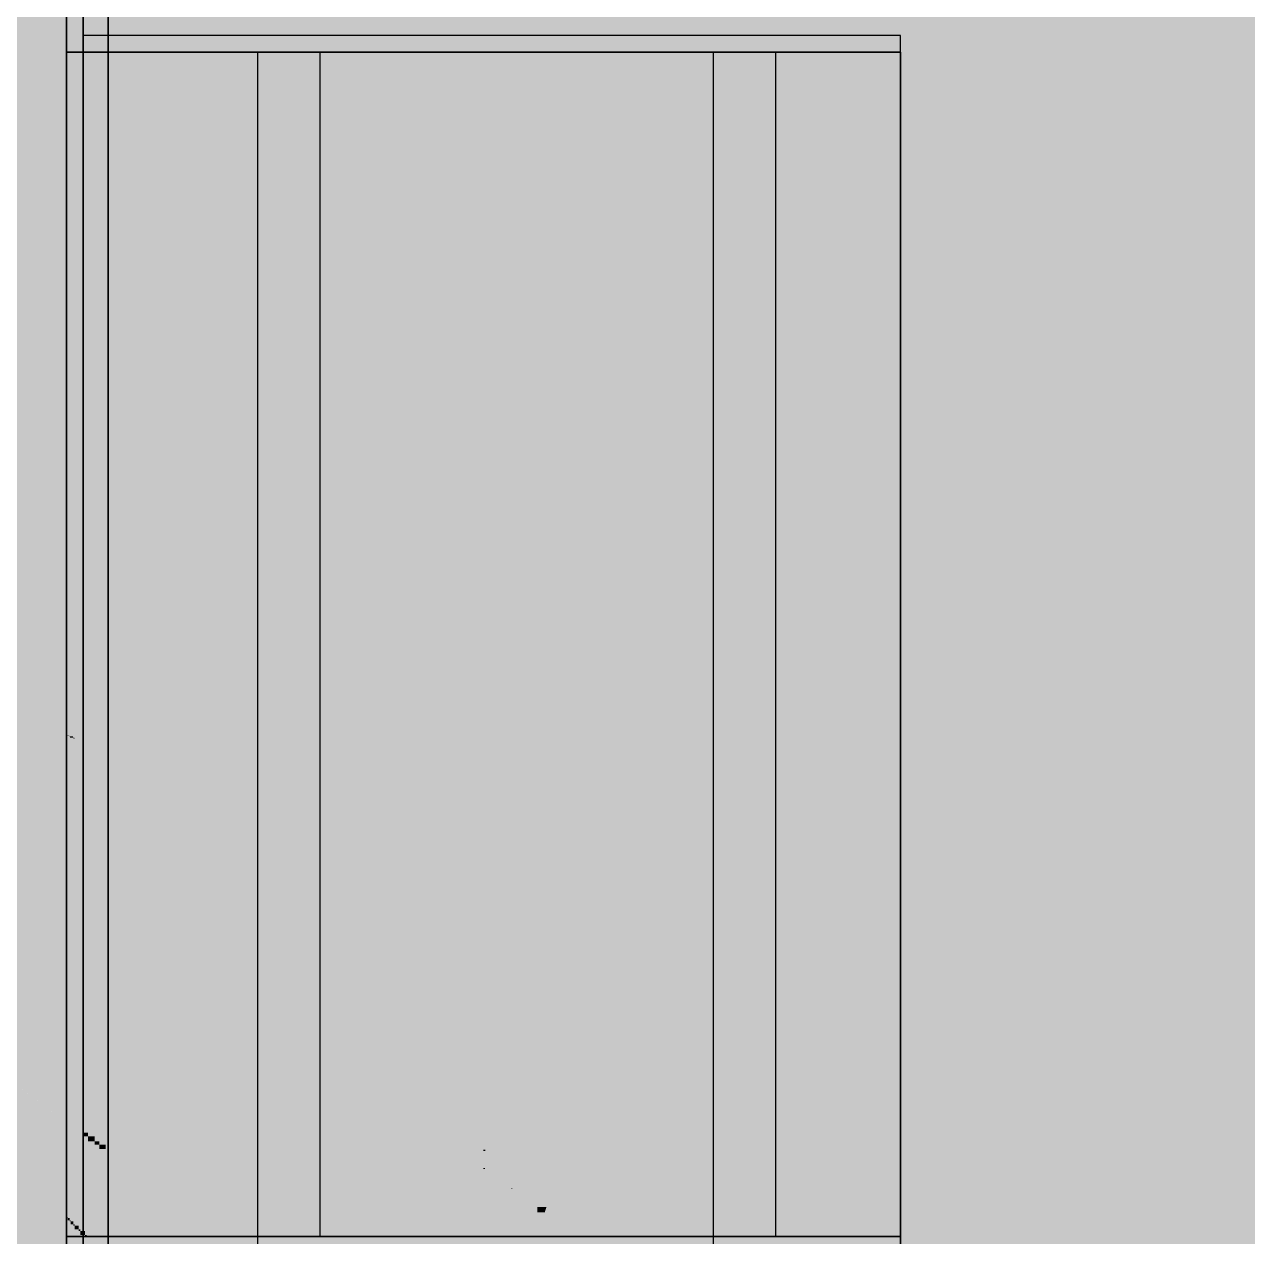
# Model space of a CAD drawing. Extents: x 0 to 756, y -25 to 420.
# Drawn here: x 324.379 to 327.312, y 309.433 to 312.34 of the extents above; entities that cross this region are included whole.
import ezdxf

# ---------------------------------------------------------------- set-up
doc = ezdxf.new("R2010")
doc.units = 0
doc.layers.get('0').update_dxf_attribs({"lineweight": 25})
doc.layers.add('0-Shading', color=7, linetype='Continuous', lineweight=25)
for name, color, linetype, lineweight, true_color in [('L_Schalldaempfer', 7, 'Continuous', 35, 0xababab), ('L_Zuluft', 6, 'Continuous', 35, 0xff00ff), ('L_Zuluft-Shading', 6, 'Continuous', 35, 0xff00ff)]:
    doc.layers.add(name, color=color, linetype=linetype, lineweight=lineweight, true_color=true_color)

# ---------------------------------------------------------------- blocks, each defined once
blk = doc.blocks.new('Shading-A0T78ONBOY', base_point=(329.6628, 313.8124))
at = {"layer": '0-Shading', "color": 252, "true_color": 0x858585}
for points in [[(324.4797, 309.4839), (324.4794, 309.4839), (324.4799, 313.8325)], [(324.4794, 309.4839), (324.4799, 313.8325), (324.4794, 313.8325)], [(324.4798, 310.6332), (324.4794, 310.6332), (324.4798, 312.6372)], [(324.4794, 310.6332), (324.4798, 312.6372), (324.4794, 312.6372)], [(324.4798, 310.6322), (324.4794, 310.6322), (324.4798, 310.6332)], [(324.4794, 310.6322), (324.4798, 310.6332), (324.4794, 310.6332)], [(324.4796, 306.1853), (324.4794, 306.1853), (324.4798, 310.6322)], [(324.4794, 306.1853), (324.4798, 310.6322), (324.4794, 310.6322)], [(324.4797, 309.4824), (324.4794, 309.4824), (324.4794, 309.4839)], [(324.4797, 309.4824), (324.4797, 309.4839), (324.4794, 309.4839)], [(324.4797, 307.9283), (324.4794, 307.9283), (324.4797, 309.4824)], [(324.4794, 307.9283), (324.4797, 309.4824), (324.4794, 309.4824)]]:
    blk.add_solid(points, dxfattribs=at)
at = {"layer": '0-Shading', "color": 252, "true_color": 0x8b8b8b}
for points in [[(324.4803, 309.4824), (324.4797, 309.4824), (324.4799, 313.8325)], [(324.4803, 309.4812), (324.4797, 309.4812), (324.4797, 309.4824)], [(324.4803, 309.4812), (324.4803, 309.4824), (324.4797, 309.4824)], [(324.4804, 307.9312), (324.4797, 307.9312), (324.4803, 309.4812)], [(324.4797, 307.9312), (324.4803, 309.4812), (324.4797, 309.4812)]]:
    blk.add_solid(points, dxfattribs=at)
at = {"layer": '0-Shading', "color": 252, "true_color": 0x929292}
for points in [[(324.4803, 309.4812), (324.4813, 313.831), (324.4799, 313.831)], [(324.4813, 309.4812), (324.4803, 309.4812), (324.4813, 313.831)], [(324.4804, 310.634), (324.4814, 312.6383), (324.4801, 312.6383)], [(324.4816, 310.634), (324.4804, 310.634), (324.4814, 312.6383)], [(324.4816, 310.6336), (324.4804, 310.6336), (324.4816, 310.634)], [(324.4804, 310.6336), (324.4816, 310.634), (324.4804, 310.634)], [(324.4812, 306.1831), (324.4816, 310.6336), (324.4804, 310.6336)], [(324.482, 306.1831), (324.4812, 306.1831), (324.4816, 310.6336)], [(324.4813, 309.4792), (324.4803, 309.4792), (324.4803, 309.4812)], [(324.4813, 309.4792), (324.4813, 309.4812), (324.4803, 309.4812)], [(324.4804, 307.9338), (324.4813, 309.4792), (324.4803, 309.4792)], [(324.4813, 307.9338), (324.4804, 307.9338), (324.4813, 309.4792)]]:
    blk.add_solid(points, dxfattribs=at)
at = {"layer": '0-Shading', "color": 253, "true_color": 0xa4a4a4}
for points in [[(324.4828, 309.4792), (324.4813, 309.4792), (324.4813, 313.831)], [(324.4828, 309.4772), (324.487, 313.8253), (324.4813, 313.8253)], [(324.487, 309.4772), (324.4828, 309.4772), (324.487, 313.8253)], [(324.4816, 310.634), (324.4867, 312.6392), (324.4814, 312.6392)], [(324.4862, 310.634), (324.4816, 310.634), (324.4867, 312.6392)], [(324.4862, 310.6329), (324.4816, 310.6329), (324.4816, 310.634)], [(324.4862, 310.6329), (324.4862, 310.634), (324.4816, 310.634)], [(324.482, 306.1824), (324.4862, 310.6329), (324.4816, 310.6329)], [(324.4851, 306.1824), (324.482, 306.1824), (324.4862, 310.6329)], [(324.4828, 309.4772), (324.4813, 309.4772), (324.4813, 309.4792)], [(324.4828, 309.4772), (324.4828, 309.4792), (324.4813, 309.4792)], [(324.4833, 307.9365), (324.4813, 307.9365), (324.4828, 309.4772)], [(324.4813, 307.9365), (324.4828, 309.4772), (324.4813, 309.4772)], [(324.487, 309.4717), (324.4828, 309.4717), (324.4828, 309.4772)], [(324.487, 309.4717), (324.487, 309.4772), (324.4828, 309.4772)], [(324.4833, 307.9415), (324.487, 309.4717), (324.4828, 309.4717)], [(324.487, 307.9415), (324.4833, 307.9415), (324.487, 309.4717)]]:
    blk.add_solid(points, dxfattribs=at)
at = {"layer": '0-Shading', "color": 9, "true_color": 0xbbbbbb}
for points in [[(324.4894, 309.4717), (324.487, 309.4717), (324.487, 313.8253)], [(324.4894, 309.4691), (324.4962, 313.8161), (324.487, 313.8161)], [(324.4962, 309.4691), (324.4894, 309.4691), (324.4962, 313.8161)], [(324.4881, 310.6322), (324.496, 312.6411), (324.4874, 312.6411)], [(324.4956, 310.6322), (324.4881, 310.6322), (324.496, 312.6411)], [(324.4956, 310.6288), (324.4881, 310.6288), (324.4881, 310.6322)], [(324.4956, 310.6288), (324.4956, 310.6322), (324.4881, 310.6322)], [(324.4897, 306.1796), (324.4956, 310.6288), (324.4881, 310.6288)], [(324.4947, 306.1796), (324.4897, 306.1796), (324.4956, 310.6288)], [(324.4894, 309.4691), (324.487, 309.4691), (324.487, 309.4717)], [(324.4894, 309.4691), (324.4894, 309.4717), (324.487, 309.4717)], [(324.4903, 307.9441), (324.487, 307.9441), (324.4894, 309.4691)], [(324.487, 307.9441), (324.4894, 309.4691), (324.487, 309.4691)], [(324.4962, 309.4618), (324.4894, 309.4618), (324.4894, 309.4691)], [(324.4962, 309.4618), (324.4962, 309.4691), (324.4894, 309.4691)], [(324.4903, 307.9487), (324.4962, 309.4618), (324.4894, 309.4618)], [(324.4962, 307.9487), (324.4903, 307.9487), (324.4962, 309.4618)]]:
    blk.add_solid(points, dxfattribs=at)
at = {"layer": '0-Shading', "color": 254, "true_color": 0xd0d0d0}
for points in [[(324.4995, 309.4618), (324.4962, 309.4618), (324.4962, 313.8161)], [(324.4995, 309.4586), (324.5087, 313.8036), (324.4963, 313.8036)], [(324.5087, 309.4586), (324.4995, 309.4586), (324.5087, 313.8036)], [(324.5087, 308.9247), (324.4999, 308.9247), (324.5087, 313.5042)], [(324.4999, 308.9247), (324.5087, 313.5042), (324.4999, 313.5042)], [(324.4986, 310.6271), (324.4999, 312.6428), (324.4971, 312.6428)], [(324.4999, 310.6271), (324.4986, 310.6271), (324.4999, 312.6428)], [(324.4999, 310.6264), (324.4986, 310.6264), (324.4986, 310.6271)], [(324.4999, 310.6264), (324.4999, 310.6271), (324.4986, 310.6271)], [(324.4999, 308.9247), (324.4999, 310.6264), (324.4986, 310.6264)], [(324.4995, 309.4586), (324.4962, 309.4586), (324.4962, 309.4618)], [(324.4995, 309.4586), (324.4995, 309.4618), (324.4962, 309.4618)], [(324.5009, 307.5281), (324.4962, 307.5281), (324.4995, 309.4586)], [(324.4962, 307.5281), (324.4995, 309.4586), (324.4962, 309.4586)], [(324.5087, 309.4498), (324.4995, 309.4498), (324.4995, 309.4586)], [(324.5087, 309.4498), (324.5087, 309.4586), (324.4995, 309.4586)], [(324.5009, 307.5354), (324.5087, 309.4498), (324.4995, 309.4498)], [(324.5087, 307.5354), (324.5009, 307.5354), (324.5087, 309.4498)]]:
    blk.add_solid(points, dxfattribs=at)
at = {"layer": '0-Shading', "color": 254, "true_color": 0xe2e2e2}
for points in [[(324.5126, 309.4498), (324.5087, 309.4498), (324.5087, 313.8036)], [(324.5126, 309.4462), (324.5238, 313.7885), (324.5087, 313.7885)], [(324.5238, 309.4462), (324.5126, 309.4462), (324.5238, 313.7885)], [(324.5091, 297.5864), (324.5087, 297.5864), (324.5235, 313.3787)], [(324.5087, 297.5864), (324.5235, 313.3787), (324.5087, 313.3787)], [(324.5126, 309.4462), (324.5087, 309.4462), (324.5087, 309.4498)], [(324.5126, 309.4462), (324.5126, 309.4498), (324.5087, 309.4498)], [(324.5143, 307.5389), (324.5087, 307.5389), (324.5126, 309.4462)], [(324.5087, 307.5389), (324.5126, 309.4462), (324.5087, 309.4462)], [(324.5238, 309.4361), (324.5126, 309.4361), (324.5126, 309.4462)], [(324.5238, 309.4361), (324.5238, 309.4462), (324.5126, 309.4462)], [(324.5143, 307.5449), (324.5238, 309.4361), (324.5126, 309.4361)], [(324.5238, 307.5449), (324.5143, 307.5449), (324.5238, 309.4361)]]:
    blk.add_solid(points, dxfattribs=at)
at = {"layer": '0-Shading', "color": 7, "true_color": 0xefefef}
for points in [[(324.5283, 309.4361), (324.5238, 309.4361), (324.5238, 313.7885)], [(324.5283, 309.4322), (324.5411, 313.7712), (324.5239, 313.7712)], [(324.5411, 309.4322), (324.5283, 309.4322), (324.5411, 313.7712)], [(324.5293, 297.2882), (324.5407, 313.2339), (324.524, 313.2339)], [(324.5295, 297.2882), (324.5293, 297.2882), (324.5407, 313.2339)], [(324.5283, 309.4322), (324.5238, 309.4322), (324.5238, 309.4361)], [(324.5283, 309.4322), (324.5283, 309.4361), (324.5238, 309.4361)]]:
    blk.add_solid(points, dxfattribs=at)
at = {"layer": '0-Shading', "color": 7, "true_color": 0xffffff}
for points in [[(324.6015, 310.8053), (329.6548, 310.8053), (324.6194, 313.7929)], [(328.7218, 311.3734), (324.6048, 311.3734), (324.6194, 313.7929)], [(329.6548, 310.8053), (329.6627, 313.7929), (324.6194, 313.7929)], [(328.7218, 311.3734), (328.7281, 313.7929), (324.6194, 313.7929)], [(327.4978, 312.0126), (327.3166, 313.7329), (324.5794, 313.7329)], [(328.7113, 309.3907), (324.5794, 309.3907), (328.7227, 313.7329)], [(324.5794, 309.3907), (328.7227, 313.7329), (324.5794, 313.7329)], [(324.5194, 297.0729), (324.6188, 313.693), (324.5194, 313.693)], [(324.5932, 309.4433), (324.5194, 309.4433), (324.6188, 313.693)], [(324.5194, 309.4433), (324.6188, 313.693), (324.5194, 313.693)], [(327.4978, 312.0126), (324.6902, 312.0126), (324.5794, 312.9156)], [(327.4978, 312.0126), (325.9659, 312.9156), (324.5794, 312.9156)], [(325.9962, 301.3666), (324.5794, 301.3666), (324.5794, 312.9156)], [(325.133, 310.3844), (324.5194, 310.3844), (324.5194, 312.313)], [(325.3312, 309.7614), (326.4794, 312.313), (324.5194, 312.313)], [(324.5194, 312.2729), (324.5475, 312.2729), (324.5475, 312.313)], [(324.5194, 312.2729), (324.5475, 312.313), (324.5194, 312.313)], [(324.5475, 312.2729), (324.5736, 312.2729), (324.5736, 312.313)], [(324.5475, 312.2729), (324.5736, 312.313), (324.5475, 312.313)], [(324.5736, 312.2729), (324.9383, 312.2729), (324.9383, 312.313)], [(324.5736, 312.2729), (324.9383, 312.313), (324.5736, 312.313)], [(324.9383, 312.2729), (326.0316, 312.2729), (326.0316, 312.313)], [(324.9383, 312.2729), (326.0316, 312.313), (324.9383, 312.313)], [(326.4794, 309.7614), (325.3312, 309.7614), (326.4794, 312.313)], [(326.0316, 312.2729), (326.4794, 312.2729), (326.4794, 312.313)], [(326.0316, 312.2729), (326.4794, 312.313), (326.0316, 312.313)], [(324.8229, 310.4085), (324.4794, 310.4085), (325.4794, 312.2729)], [(324.4794, 310.4085), (325.4794, 312.2729), (324.4794, 312.2729)], [(325.4794, 310.201), (324.7498, 310.201), (325.4794, 312.2729)], [(325.5111, 309.3785), (324.9383, 309.3785), (326.0316, 312.2729)], [(324.9383, 309.3785), (326.0316, 312.2729), (324.9383, 312.2729)], [(326.1808, 309.433), (326.1808, 312.2729), (325.0876, 312.2729)], [(325.0876, 309.433), (326.1808, 309.433), (325.0876, 312.2729)], [(326.0316, 308.9923), (325.4416, 308.9923), (326.0316, 312.2729)], [(325.4843, 309.6412), (325.4794, 309.6412), (325.5464, 312.2729)], [(325.4794, 309.6412), (325.5464, 312.2729), (325.4794, 312.2729)], [(325.5464, 309.6375), (325.4842, 309.6375), (325.5464, 312.2729)], [(325.5979, 309.5898), (325.5464, 309.5898), (326.4794, 312.2729)], [(325.5464, 309.5898), (326.4794, 312.2729), (325.5464, 312.2729)], [(325.5875, 309.5582), (326.4794, 309.5582), (326.4794, 312.2729)], [(325.2649, 307.3281), (327.4978, 312.0126), (324.6902, 312.0126)], [(327.9913, 307.3281), (325.2649, 307.3281), (327.4978, 312.0126)], [(328.7166, 309.3869), (324.5929, 309.3869), (328.7218, 311.3734)], [(324.5929, 309.3869), (328.7218, 311.3734), (324.6048, 311.3734)], [(324.5194, 297.0729), (329.6187, 297.0729), (324.6015, 310.8053)], [(329.6187, 297.0729), (324.6015, 310.8053), (329.6548, 310.8053)], [(324.5794, 297.1329), (329.6241, 297.1329), (329.1324, 310.738)], [(324.7498, 310.201), (324.4794, 310.201), (324.4794, 310.4085)], [(324.7498, 310.201), (324.8229, 310.4085), (324.4794, 310.4085)], [(324.5194, 309.7614), (325.3312, 309.7614), (324.5194, 310.3844)], [(325.3312, 309.7614), (325.133, 310.3844), (324.5194, 310.3844)], [(324.4794, 309.433), (324.7498, 310.201), (324.4794, 310.201)], [(324.5527, 309.6412), (325.4794, 309.6412), (324.7498, 310.201)], [(325.4794, 309.6412), (325.4794, 310.201), (324.7498, 310.201)], [(324.5194, 306.3591), (326.4138, 306.3591), (324.5194, 309.7614)], [(326.4138, 306.3591), (324.5194, 309.7614), (325.3312, 309.7614)], [(325.6115, 308.8804), (326.4794, 308.8804), (325.3312, 309.7614)], [(326.4794, 308.8804), (326.4794, 309.7614), (325.3312, 309.7614)], [(324.4794, 309.433), (325.4794, 309.433), (324.5527, 309.6412)], [(325.4794, 309.433), (324.5527, 309.6412), (325.4794, 309.6412)], [(325.4842, 309.6375), (325.4794, 309.6375), (325.4794, 309.6412)], [(325.4842, 309.6375), (325.4843, 309.6412), (325.4794, 309.6412)], [(325.4794, 309.433), (325.4842, 309.6375), (325.4794, 309.6375)], [(325.4831, 309.5898), (325.5464, 309.5898), (325.4842, 309.6375)], [(325.5464, 309.5898), (325.5464, 309.6375), (325.4842, 309.6375)], [(325.4794, 309.433), (325.5464, 309.433), (325.4831, 309.5898)], [(325.5464, 309.433), (325.4831, 309.5898), (325.5464, 309.5898)], [(325.5875, 309.5582), (325.5464, 309.5582), (325.5464, 309.5898)], [(325.5875, 309.5582), (325.5979, 309.5898), (325.5464, 309.5898)], [(325.5464, 309.433), (325.5875, 309.5582), (325.5464, 309.5582)], [(325.5464, 309.433), (325.7507, 309.433), (325.5875, 309.5582)], [(325.7507, 309.433), (326.4794, 309.433), (325.5875, 309.5582)], [(326.4794, 309.433), (325.5875, 309.5582), (326.4794, 309.5582)], [(324.5194, 309.3869), (324.5929, 309.3869), (324.5194, 309.4433)], [(324.5929, 309.3869), (324.5932, 309.4433), (324.5194, 309.4433)]]:
    blk.add_solid(points, dxfattribs=at)
at = {"layer": '0-Shading', "color": 7, "true_color": 0xf9f9f9}
for points in [[(324.546, 309.4213), (324.5411, 309.4213), (324.5411, 313.7712)], [(324.546, 309.4173), (324.5599, 313.7525), (324.5412, 313.7525)], [(324.5599, 309.4173), (324.546, 309.4173), (324.5599, 313.7525)], [(324.5535, 297.1329), (324.5596, 313.0776), (324.5416, 313.0776)]]:
    blk.add_solid(points, dxfattribs=at)
at = {"layer": '0-Shading', "color": 7, "true_color": 0xfdfdfd}
for points in [[(324.5677, 300.356), (324.5599, 300.356), (324.5599, 313.7525)], [(324.5535, 297.1329), (324.5794, 297.1329), (324.5596, 313.0689)], [(324.5794, 297.1329), (324.5596, 313.0689), (324.5607, 313.0689)]]:
    blk.add_solid(points, dxfattribs=at)
at = {"layer": '0-Shading', "color": 7, "true_color": 0xfefefe}
for points in [[(324.5677, 300.3555), (324.5794, 313.7329), (324.5599, 313.7329)], [(324.5715, 300.3555), (324.5677, 300.3555), (324.5794, 313.7329)], [(324.5794, 300.3552), (324.5715, 300.3552), (324.5794, 313.7329)], [(324.5794, 297.1329), (324.5794, 312.9156), (324.5609, 312.9156)]]:
    blk.add_solid(points, dxfattribs=at)
at = {"layer": '0-Shading', "color": 254, "true_color": 0xe4e4e4}
for points in [[(324.5292, 297.5801), (324.5091, 297.5801), (324.524, 313.3743)], [(324.5091, 297.5801), (324.524, 313.3743), (324.5235, 313.3743)]]:
    blk.add_solid(points, dxfattribs=at)
at = {"layer": '0-Shading', "color": 7, "true_color": 0xf5f5f5}
for points in [[(324.5534, 297.2867), (324.5295, 297.2867), (324.5415, 313.2274)], [(324.5295, 297.2867), (324.5415, 313.2274), (324.5407, 313.2274)]]:
    blk.add_solid(points, dxfattribs=at)
at = {"layer": '0-Shading', "color": 253, "true_color": 0xb0b0b0}
for points in [[(324.4881, 310.6329), (324.4862, 310.6329), (324.4874, 312.6409)], [(324.4862, 310.6329), (324.4874, 312.6409), (324.4867, 312.6409)], [(324.4897, 306.181), (324.4851, 306.181), (324.4881, 310.6322)], [(324.4851, 306.181), (324.4881, 310.6322), (324.4862, 310.6322)], [(324.4881, 310.6322), (324.4862, 310.6322), (324.4862, 310.6329)], [(324.4881, 310.6322), (324.4881, 310.6329), (324.4862, 310.6329)]]:
    blk.add_solid(points, dxfattribs=at)
at = {"layer": '0-Shading', "color": 254, "true_color": 0xcdcdcd}
for points in [[(324.4986, 310.6288), (324.4956, 310.6288), (324.4971, 312.6426)], [(324.4956, 310.6288), (324.4971, 312.6426), (324.496, 312.6426)], [(324.4993, 306.1783), (324.4947, 306.1783), (324.4986, 310.6271)], [(324.4947, 306.1783), (324.4986, 310.6271), (324.4956, 310.6271)], [(324.4986, 310.6271), (324.4956, 310.6271), (324.4956, 310.6288)], [(324.4986, 310.6271), (324.4986, 310.6288), (324.4956, 310.6288)], [(324.4999, 308.9247), (324.4989, 308.9247), (324.4986, 310.6271)]]:
    blk.add_solid(points, dxfattribs=at)
at = {"layer": '0-Shading', "color": 252, "true_color": 0x909090}
for points in [[(324.4804, 310.6336), (324.4798, 310.6336), (324.4801, 312.6381)], [(324.4798, 310.6336), (324.4801, 312.6381), (324.4798, 312.6381)], [(324.4812, 306.1846), (324.4796, 306.1846), (324.4804, 310.6332)], [(324.4796, 306.1846), (324.4804, 310.6332), (324.4798, 310.6332)], [(324.4804, 310.6332), (324.4798, 310.6332), (324.4804, 310.6336)], [(324.4798, 310.6332), (324.4804, 310.6336), (324.4798, 310.6336)]]:
    blk.add_solid(points, dxfattribs=at)
at = {"layer": '0-Shading', "color": 7, "true_color": 0xfafafa}
for points in [[(324.7918, 310.3203), (324.4794, 310.3203), (325.4794, 312.2729)], [(324.4794, 310.3203), (325.4794, 312.2729), (324.4794, 312.2729)], [(324.4794, 310.2863), (325.8785, 310.2863), (324.4794, 312.2729)], [(326.4794, 309.433), (326.4794, 312.2729), (324.4794, 312.2729)], [(325.0464, 310.2381), (324.4794, 310.2381), (326.4794, 312.2729)], [(324.4794, 310.2381), (326.4794, 312.2729), (324.4794, 312.2729)], [(324.4794, 310.204), (325.9364, 310.204), (324.4794, 312.2729)], [(326.4794, 309.433), (326.4794, 312.2729), (324.4794, 312.2729)], [(324.9884, 310.1558), (324.4794, 310.1558), (326.4794, 312.2729)], [(324.4794, 310.1558), (326.4794, 312.2729), (324.4794, 312.2729)], [(324.4794, 310.1217), (325.9943, 310.1217), (324.4794, 312.2729)], [(326.4794, 309.433), (326.4794, 312.2729), (324.4794, 312.2729)], [(324.9305, 310.0735), (324.4794, 310.0735), (326.4794, 312.2729)], [(324.4794, 310.0735), (326.4794, 312.2729), (324.4794, 312.2729)], [(324.4794, 310.0395), (326.0523, 310.0395), (324.4794, 312.2729)], [(326.4794, 309.433), (326.4794, 312.2729), (324.4794, 312.2729)], [(324.8726, 309.9913), (324.4794, 309.9913), (326.4794, 312.2729)], [(324.4794, 309.9913), (326.4794, 312.2729), (324.4794, 312.2729)], [(324.4794, 309.9572), (326.1102, 309.9572), (324.4794, 312.2729)], [(326.4794, 309.433), (326.4794, 312.2729), (324.4794, 312.2729)], [(324.9834, 310.1486), (324.4794, 310.1486), (326.4794, 312.2729)], [(324.4794, 310.1486), (326.4794, 312.2729), (324.4794, 312.2729)], [(324.4794, 311.7213), (324.8679, 311.7213), (324.4794, 312.2729)], [(326.4794, 309.433), (326.4794, 312.2729), (324.4794, 312.2729)], [(325.7857, 311.2878), (324.4794, 311.2878), (325.3016, 312.2729)], [(324.4794, 311.2878), (325.3016, 312.2729), (324.4794, 312.2729)], [(324.4794, 309.7927), (326.2261, 309.7927), (324.4794, 312.2729)], [(325.0599, 311.4486), (326.0744, 312.2729), (324.4794, 312.2729)], [(324.6988, 309.7445), (324.4794, 309.7445), (326.4794, 312.2729)], [(324.4794, 309.7445), (326.4794, 312.2729), (324.4794, 312.2729)], [(324.5314, 309.6815), (324.5194, 309.6815), (324.5194, 312.2729)], [(324.5314, 309.6728), (324.5475, 312.2729), (324.5194, 312.2729)], [(325.4344, 309.872), (324.5194, 309.872), (325.4344, 312.2729)], [(324.5194, 309.872), (325.4344, 312.2729), (324.5194, 312.2729)], [(325.3813, 309.5992), (324.5194, 309.5992), (324.5194, 312.2729)], [(325.6434, 308.7863), (326.2072, 312.2729), (324.5194, 312.2729)], [(325.6019, 309.551), (324.5194, 309.551), (326.4794, 312.2729)], [(324.5194, 309.551), (326.4794, 312.2729), (324.5194, 312.2729)], [(325.4078, 309.517), (324.5194, 309.517), (324.5194, 312.2729)], [(325.6779, 308.679), (326.4794, 312.2729), (324.5194, 312.2729)], [(324.5475, 309.6728), (324.5314, 309.6728), (324.5475, 312.2729)], [(324.5587, 309.6612), (324.5475, 309.6612), (324.5475, 312.2729)], [(324.5587, 309.653), (324.5736, 312.2729), (324.5475, 312.2729)], [(324.5736, 309.653), (324.5587, 309.653), (324.5736, 312.2729)], [(324.7314, 309.6423), (324.5736, 309.6423), (324.5736, 312.2729)], [(324.7386, 309.523), (324.9383, 312.2729), (324.5736, 312.2729)], [(324.6248, 309.6393), (326.4794, 309.6393), (326.4794, 312.2729)], [(324.7015, 309.7484), (326.4794, 309.7484), (326.4794, 312.2729)], [(325.4794, 310.1402), (324.7284, 310.1402), (325.4794, 312.2729)], [(324.9383, 309.523), (324.7386, 309.523), (324.9383, 312.2729)], [(324.7399, 309.8029), (326.4794, 309.8029), (326.4794, 312.2729)], [(324.7783, 309.8574), (326.4794, 309.8574), (326.4794, 312.2729)], [(324.8167, 309.9119), (326.4794, 309.9119), (326.4794, 312.2729)], [(324.855, 309.9664), (326.4794, 309.9664), (326.4794, 312.2729)], [(326.4794, 311.4486), (325.0599, 311.4486), (326.0744, 312.2729)], [(326.4794, 309.433), (326.4794, 312.2729), (325.0876, 312.2729)], [(325.0876, 309.433), (326.4794, 309.433), (325.0876, 312.2729)], [(325.7857, 311.2878), (326.4794, 312.2729), (325.3016, 312.2729)], [(326.4794, 308.9161), (325.3972, 308.9161), (326.4794, 312.2729)], [(325.4344, 309.872), (326.0316, 312.2729), (325.4344, 312.2729)], [(326.0316, 309.872), (325.4344, 309.872), (326.0316, 312.2729)], [(325.4833, 309.5971), (325.4794, 309.5971), (325.5464, 312.2729)], [(325.4794, 309.5971), (325.5464, 312.2729), (325.4794, 312.2729)], [(325.5464, 309.5943), (325.4832, 309.5943), (325.5464, 312.2729)], [(325.5489, 309.5486), (325.5464, 309.5486), (325.6089, 312.2729)], [(325.5464, 309.5486), (325.6089, 312.2729), (325.5464, 312.2729)], [(325.6089, 309.5468), (325.5489, 309.5468), (325.6089, 312.2729)], [(325.6305, 309.5034), (325.6089, 309.5034), (326.4794, 312.2729)], [(325.6089, 309.5034), (326.4794, 312.2729), (325.6089, 312.2729)], [(325.6266, 309.4906), (326.4794, 309.4906), (326.4794, 312.2729)], [(326.2072, 308.7863), (325.6434, 308.7863), (326.2072, 312.2729)], [(326.4794, 308.679), (325.6779, 308.679), (326.4794, 312.2729)], [(326.4794, 311.2878), (325.7857, 311.2878), (326.4794, 312.2729)], [(326.4794, 311.4486), (326.4794, 312.2729), (326.0744, 312.2729)], [(326.1808, 309.433), (326.4794, 312.2729), (326.1808, 312.2729)], [(326.1808, 309.433), (326.4794, 309.433), (326.4794, 312.2729)], [(326.4794, 308.3786), (326.2072, 308.3786), (326.4794, 312.2729)], [(326.2072, 308.3786), (326.4794, 312.2729), (326.2072, 312.2729)], [(325.6038, 309.433), (326.4794, 309.433), (324.4794, 311.7213)], [(326.4794, 309.433), (324.4794, 311.7213), (324.8679, 311.7213)], [(324.4794, 309.8749), (325.3866, 309.8749), (324.4794, 311.7213)], [(326.4794, 309.433), (326.4794, 311.4486), (325.0599, 311.4486)], [(324.7567, 309.8268), (324.4794, 309.8268), (325.7857, 311.2878)], [(324.4794, 309.8268), (325.7857, 311.2878), (324.4794, 311.2878)], [(326.4794, 309.8759), (324.7914, 309.8759), (325.7857, 311.2878)], [(326.4794, 309.8759), (326.4794, 311.2878), (325.7857, 311.2878)], [(324.7284, 310.1402), (324.4794, 310.1402), (324.4794, 310.3203)], [(324.7284, 310.1402), (324.7918, 310.3203), (324.4794, 310.3203)], [(324.4794, 309.433), (325.6592, 309.433), (324.4794, 310.2863)], [(325.6592, 309.433), (326.4794, 309.433), (324.4794, 310.2863)], [(326.4794, 309.433), (324.4794, 310.2863), (325.8785, 310.2863)], [(324.855, 309.9664), (324.4794, 309.9664), (324.4794, 310.2381)], [(324.855, 309.9664), (325.0464, 310.2381), (324.4794, 310.2381)], [(324.4794, 309.433), (325.5455, 309.433), (324.4794, 310.204)], [(325.5455, 309.433), (326.4794, 309.433), (324.4794, 310.204)], [(326.4794, 309.433), (324.4794, 310.204), (325.9364, 310.204)], [(324.8167, 309.9119), (324.4794, 309.9119), (324.4794, 310.1558)], [(324.8167, 309.9119), (324.9884, 310.1558), (324.4794, 310.1558)], [(324.6856, 309.7769), (324.662, 309.7769), (324.4794, 310.1486)], [(324.7015, 309.7484), (324.9834, 310.1486), (324.4794, 310.1486)], [(324.5971, 309.909), (324.4794, 309.909), (324.4794, 310.1486)], [(324.4794, 309.433), (324.7284, 310.1402), (324.4794, 310.1402)], [(324.4794, 309.433), (325.4318, 309.433), (324.4794, 310.1217)], [(325.4318, 309.433), (326.4794, 309.433), (324.4794, 310.1217)], [(326.4794, 309.433), (324.4794, 310.1217), (325.9943, 310.1217)], [(324.5372, 309.5971), (325.4794, 309.5971), (324.7284, 310.1402)], [(325.4794, 309.5971), (325.4794, 310.1402), (324.7284, 310.1402)], [(324.7783, 309.8574), (324.4794, 309.8574), (324.4794, 310.0735)], [(324.7783, 309.8574), (324.9305, 310.0735), (324.4794, 310.0735)], [(324.4794, 309.433), (325.318, 309.433), (324.4794, 310.0395)], [(325.318, 309.433), (326.4794, 309.433), (324.4794, 310.0395)], [(326.4794, 309.433), (324.4794, 310.0395), (326.0523, 310.0395)], [(324.7399, 309.8029), (324.4794, 309.8029), (324.4794, 309.9913)], [(324.7399, 309.8029), (324.8726, 309.9913), (324.4794, 309.9913)], [(324.4794, 309.433), (325.5926, 309.433), (324.855, 309.9664)], [(324.4794, 309.433), (324.855, 309.9664), (324.4794, 309.9664)], [(324.4794, 309.433), (325.2043, 309.433), (324.4794, 309.9572)], [(325.2043, 309.433), (326.4794, 309.433), (324.4794, 309.9572)], [(326.4794, 309.433), (324.4794, 309.9572), (326.1102, 309.9572)], [(325.5926, 309.433), (326.4794, 309.433), (324.855, 309.9664)], [(326.4794, 309.433), (324.855, 309.9664), (326.4794, 309.9664)], [(324.4794, 309.433), (324.8167, 309.9119), (324.4794, 309.9119)], [(324.4794, 309.433), (325.4789, 309.433), (324.8167, 309.9119)], [(325.4789, 309.433), (326.4794, 309.433), (324.8167, 309.9119)], [(326.4794, 309.433), (324.8167, 309.9119), (326.4794, 309.9119)], [(324.7015, 309.7484), (324.4794, 309.7484), (324.4794, 309.909)], [(324.662, 309.7769), (324.5971, 309.909), (324.4794, 309.909)], [(324.4794, 309.433), (325.0905, 309.433), (324.4794, 309.8749)], [(325.0905, 309.433), (325.6038, 309.433), (324.4794, 309.8749)], [(325.6038, 309.433), (324.4794, 309.8749), (325.3866, 309.8749)], [(324.4794, 309.433), (324.7783, 309.8574), (324.4794, 309.8574)], [(324.4794, 309.433), (325.3651, 309.433), (324.7783, 309.8574)], [(325.375, 309.6333), (324.5194, 309.6333), (325.4344, 309.872)], [(324.5194, 309.6333), (325.4344, 309.872), (324.5194, 309.872)], [(326.4794, 309.6938), (324.6631, 309.6938), (326.4794, 309.8759)], [(324.6631, 309.6938), (326.4794, 309.8759), (324.7914, 309.8759)], [(325.3651, 309.433), (326.4794, 309.433), (324.7783, 309.8574)], [(326.4794, 309.433), (324.7783, 309.8574), (326.4794, 309.8574)], [(325.4344, 309.1088), (325.2446, 309.1088), (325.4344, 309.872)], [(326.0316, 308.9715), (325.4344, 308.9715), (326.0316, 309.872)], [(325.4344, 308.9715), (326.0316, 309.872), (325.4344, 309.872)], [(324.6631, 309.6938), (324.4794, 309.6938), (324.4794, 309.8268)], [(324.6631, 309.6938), (324.7567, 309.8268), (324.4794, 309.8268)], [(324.4794, 309.433), (324.7399, 309.8029), (324.4794, 309.8029)], [(324.4794, 309.433), (325.2514, 309.433), (324.7399, 309.8029)], [(325.2514, 309.433), (326.4794, 309.433), (324.7399, 309.8029)], [(326.4794, 309.433), (324.7399, 309.8029), (326.4794, 309.8029)], [(324.4794, 309.433), (324.9768, 309.433), (324.4794, 309.7927)], [(324.9768, 309.433), (326.4794, 309.433), (324.4794, 309.7927)], [(326.4794, 309.433), (324.4794, 309.7927), (326.2261, 309.7927)], [(324.7015, 309.7484), (324.6856, 309.7769), (324.662, 309.7769)], [(324.4794, 309.433), (324.7015, 309.7484), (324.4794, 309.7484)], [(324.4794, 309.433), (325.1376, 309.433), (324.7015, 309.7484)], [(324.6248, 309.6393), (324.4794, 309.6393), (324.4794, 309.7445)], [(324.6248, 309.6393), (324.6988, 309.7445), (324.4794, 309.7445)], [(325.1376, 309.433), (326.4794, 309.433), (324.7015, 309.7484)], [(326.4794, 309.433), (324.7015, 309.7484), (326.4794, 309.7484)], [(324.4794, 309.433), (324.6631, 309.6938), (324.4794, 309.6938)], [(324.4794, 309.433), (325.0239, 309.433), (324.6631, 309.6938)], [(324.5314, 309.6728), (324.5194, 309.6728), (324.5194, 309.6815)], [(324.5314, 309.6728), (324.5314, 309.6815), (324.5194, 309.6815)], [(325.0239, 309.433), (326.4794, 309.433), (324.6631, 309.6938)], [(326.4794, 309.433), (326.4794, 309.6938), (324.6631, 309.6938)], [(324.5421, 307.3509), (324.5194, 307.3509), (324.5314, 309.6728)], [(324.5194, 307.3509), (324.5314, 309.6728), (324.5194, 309.6728)], [(324.5475, 309.6612), (324.5315, 309.6612), (324.5314, 309.6728)], [(324.5475, 309.6612), (324.5475, 309.6728), (324.5314, 309.6728)], [(324.5421, 307.3483), (324.5475, 309.6612), (324.5315, 309.6612)], [(324.5475, 307.3483), (324.5421, 307.3483), (324.5475, 309.6612)], [(324.5587, 309.653), (324.5475, 309.653), (324.5475, 309.6612)], [(324.5587, 309.653), (324.5587, 309.6612), (324.5475, 309.6612)], [(324.5687, 307.3477), (324.5475, 307.3477), (324.5587, 309.653)], [(324.5475, 307.3477), (324.5587, 309.653), (324.5475, 309.653)], [(324.5736, 309.6423), (324.5588, 309.6423), (324.5587, 309.653)], [(324.5736, 309.6423), (324.5736, 309.653), (324.5587, 309.653)], [(324.4794, 309.433), (324.6248, 309.6393), (324.4794, 309.6393)], [(324.4794, 309.433), (324.9102, 309.433), (324.6248, 309.6393)], [(325.2446, 309.1088), (324.5194, 309.1088), (324.5194, 309.6333)], [(325.2446, 309.1088), (325.375, 309.6333), (324.5194, 309.6333)], [(324.5687, 307.3454), (324.5736, 309.6423), (324.5588, 309.6423)], [(324.5736, 307.3454), (324.5687, 307.3454), (324.5736, 309.6423)], [(324.7386, 309.523), (324.5736, 309.523), (324.5736, 309.6423)], [(324.7386, 309.523), (324.7314, 309.6423), (324.5736, 309.6423)], [(324.9102, 309.433), (326.4794, 309.433), (324.6248, 309.6393)], [(326.4794, 309.433), (324.6248, 309.6393), (326.4794, 309.6393)], [(324.4794, 309.433), (325.4794, 309.433), (324.5372, 309.5971)], [(325.6434, 308.7863), (324.5194, 308.7863), (324.5194, 309.5992)], [(325.6434, 308.7863), (325.3813, 309.5992), (324.5194, 309.5992)], [(325.4794, 309.433), (324.5372, 309.5971), (325.4794, 309.5971)], [(325.4832, 309.5943), (325.4794, 309.5943), (325.4794, 309.5971)], [(325.4832, 309.5943), (325.4833, 309.5971), (325.4794, 309.5971)], [(325.4794, 309.433), (325.4832, 309.5943), (325.4794, 309.5943)], [(325.4821, 309.5486), (325.5464, 309.5486), (325.4832, 309.5943)], [(325.5464, 309.5486), (325.5464, 309.5943), (325.4832, 309.5943)], [(325.3972, 308.9161), (324.5194, 308.9161), (324.5194, 309.551)], [(325.3972, 308.9161), (325.6019, 309.551), (324.5194, 309.551)], [(325.4794, 309.433), (325.5464, 309.433), (325.4821, 309.5486)], [(325.5464, 309.433), (325.4821, 309.5486), (325.5464, 309.5486)], [(325.5489, 309.5468), (325.5464, 309.5468), (325.5464, 309.5486)], [(325.5489, 309.5468), (325.5489, 309.5486), (325.5464, 309.5486)], [(325.5464, 309.433), (325.5489, 309.5468), (325.5464, 309.5468)], [(325.5479, 309.5034), (325.6089, 309.5034), (325.5489, 309.5468)], [(325.6089, 309.5034), (325.6089, 309.5468), (325.5489, 309.5468)], [(325.6779, 308.679), (324.5194, 308.679), (324.5194, 309.517)], [(325.6779, 308.679), (325.4078, 309.517), (324.5194, 309.517)], [(324.8692, 307.3448), (324.5736, 307.3448), (324.7386, 309.523)], [(324.5736, 307.3448), (324.7386, 309.523), (324.5736, 309.523)], [(324.9383, 309.3785), (324.7472, 309.3785), (324.7386, 309.523)], [(324.9383, 309.3785), (324.9383, 309.523), (324.7386, 309.523)], [(325.5464, 309.433), (325.6089, 309.433), (325.5479, 309.5034)], [(325.6089, 309.433), (325.5479, 309.5034), (325.6089, 309.5034)], [(325.6266, 309.4906), (325.6089, 309.4906), (325.6089, 309.5034)], [(325.6266, 309.4906), (325.6305, 309.5034), (325.6089, 309.5034)], [(325.6089, 309.433), (325.7063, 309.433), (325.6266, 309.4906)], [(325.6089, 309.433), (325.6266, 309.4906), (325.6089, 309.4906)], [(325.7063, 309.433), (326.4794, 309.433), (325.6266, 309.4906)], [(326.4794, 309.433), (325.6266, 309.4906), (326.4794, 309.4906)]]:
    blk.add_solid(points, dxfattribs=at)
blk = doc.blocks.new('Shading-A0T78OO5OY', base_point=(324.0689, 307.3706))
at = {"layer": 'L_Zuluft-Shading', "color": 6, "true_color": 0xff00ff}
for points in [[(324.4794, 309.8576), (324.2797, 309.8576), (324.4794, 312.473)], [(324.2797, 309.8576), (324.4794, 312.473), (324.2797, 312.473)], [(324.0689, 309.7043), (324.4794, 309.7043), (324.0689, 310.0193)], [(324.4794, 309.7043), (324.4794, 309.8576), (324.2797, 309.8576)], [(324.0689, 307.3706), (324.4794, 307.3706), (324.0689, 309.7043)], [(324.4794, 307.3706), (324.0689, 309.7043), (324.4794, 309.7043)]]:
    blk.add_solid(points, dxfattribs=at)
blk = doc.blocks.new('3D-Objekt-A0T78OT1OY', base_point=(324.4794, 296.533))
at = {"color": 0, "lineweight": -2}
for p, q in [((324.4794, 313.8329), (324.4794, 297.1329)), ((324.4794, 297.1329), (324.4794, 313.8329)), ((324.5794, 297.0329), (324.5794, 313.7329)), ((324.5794, 313.7329), (324.5794, 297.1329)), ((324.5194, 313.6929), (324.5194, 297.0729)), ((324.5194, 313.6929), (324.5194, 297.1729)), ((324.5475, 312.3129), (324.5194, 312.3129)), ((324.5194, 312.3129), (324.5194, 312.2729)), ((324.5194, 312.3129), (324.5194, 312.3129)), ((324.5194, 312.3129), (324.5194, 306.1529)), ((326.4794, 312.3129), (324.5194, 312.3129)), ((324.5736, 312.3129), (324.5475, 312.3129)), ((324.9383, 312.3129), (324.5736, 312.3129)), ((326.0315, 312.3129), (324.9383, 312.3129)), ((326.4794, 312.3129), (326.0315, 312.3129)), ((326.4794, 312.2729), (326.4794, 312.3129)), ((326.4794, 306.1529), (326.4794, 312.3129)), ((326.4794, 312.3129), (326.4794, 312.3129)), ((324.4794, 312.2729), (324.4794, 309.4329)), ((326.4794, 312.2729), (324.4794, 312.2729)), ((324.4794, 312.2729), (324.4794, 309.4329)), ((326.4794, 312.2729), (324.4794, 312.2729)), ((324.4794, 312.2729), (324.4794, 309.4329)), ((326.4794, 312.2729), (324.4794, 312.2729)), ((324.4794, 312.2729), (324.4794, 309.4329)), ((326.4794, 312.2729), (324.4794, 312.2729)), ((324.4794, 312.2729), (324.4794, 309.4329)), ((326.4794, 312.2729), (324.4794, 312.2729)), ((324.4794, 312.2729), (324.4794, 309.4329)), ((326.4794, 312.2729), (324.4794, 312.2729)), ((324.4794, 312.2729), (324.4794, 309.4329)), ((326.4794, 312.2729), (324.4794, 312.2729)), ((324.4794, 312.2729), (324.4794, 309.4329)), ((325.4794, 312.2729), (324.4794, 312.2729)), ((324.4794, 309.4329), (324.4794, 312.2729)), ((324.4794, 312.2729), (326.4794, 312.2729)), ((324.4794, 309.4329), (324.4794, 312.2729)), ((324.4794, 312.2729), (326.4794, 312.2729)), ((324.4794, 309.4329), (324.4794, 312.2729)), ((324.4794, 312.2729), (326.4794, 312.2729)), ((324.4794, 309.4329), (324.4794, 312.2729)), ((324.4794, 312.2729), (326.4794, 312.2729)), ((324.4794, 309.4329), (324.4794, 312.2729)), ((324.4794, 312.2729), (326.4794, 312.2729)), ((324.4794, 309.4329), (324.4794, 312.2729)), ((324.4794, 312.2729), (326.4794, 312.2729)), ((324.4794, 309.4329), (324.4794, 312.2729)), ((324.4794, 312.2729), (326.4794, 312.2729)), ((324.4794, 312.2729), (324.4794, 312.2729)), ((324.4794, 312.2729), (324.4794, 312.2729)), ((324.4794, 312.2729), (324.4794, 312.2729)), ((324.4794, 312.2729), (324.4794, 312.2729)), ((324.4794, 312.2729), (324.4794, 312.2729)), ((324.4794, 312.2729), (324.4794, 312.2729)), ((324.4794, 312.2729), (324.4794, 312.2729)), ((324.4794, 312.2729), (324.4794, 312.2729)), ((324.4794, 312.2729), (324.4794, 309.4329)), ((324.4794, 312.2729), (325.4794, 312.2729)), ((324.5194, 312.2729), (324.5194, 306.1929)), ((326.4794, 312.2729), (324.5194, 312.2729)), ((324.5194, 312.2729), (324.5194, 306.1929)), ((326.4794, 312.2729), (324.5194, 312.2729)), ((324.5475, 312.2729), (324.5194, 312.2729)), ((324.5194, 312.2729), (324.5194, 306.1929)), ((324.5194, 312.2729), (324.5475, 312.2729)), ((324.5194, 312.2729), (324.5194, 312.2729)), ((324.5194, 312.2729), (324.5194, 312.2729)), ((324.5194, 312.2729), (324.5194, 306.1929)), ((324.5194, 312.2729), (324.5194, 306.1929)), ((324.5194, 312.2729), (324.5194, 312.2729)), ((324.5194, 312.2729), (326.4794, 312.2729)), ((326.0315, 312.2729), (324.5194, 312.2729)), ((324.5736, 312.2729), (324.5475, 312.2729)), ((324.5475, 312.2729), (324.5736, 312.2729)), ((324.9383, 312.2729), (324.5736, 312.2729)), ((324.5736, 312.2729), (324.9383, 312.2729)), ((324.9383, 306.1929), (324.9383, 312.2729)), ((325.0875, 312.2729), (325.0875, 309.4329)), ((326.4794, 312.2729), (325.0875, 312.2729)), ((326.1808, 312.2729), (325.0875, 312.2729)), ((325.5464, 312.2729), (325.4794, 312.2729)), ((325.4794, 312.2729), (325.5464, 312.2729)), ((326.4794, 312.2729), (325.5464, 312.2729)), ((325.5464, 312.2729), (325.6089, 312.2729)), ((325.6089, 312.2729), (326.4794, 312.2729)), ((326.0315, 312.2729), (326.4794, 312.2729)), ((326.0315, 306.1929), (326.0315, 312.2729)), ((326.1808, 309.4329), (326.1808, 312.2729)), ((326.1808, 312.2729), (326.4794, 312.2729)), ((326.4794, 306.1929), (326.4794, 312.2729)), ((326.4794, 306.1929), (326.4794, 312.2729)), ((326.4794, 309.4329), (326.4794, 312.2729)), ((326.4794, 309.4329), (326.4794, 312.2729)), ((326.4794, 309.4329), (326.4794, 312.2729)), ((326.4794, 309.4329), (326.4794, 312.2729)), ((326.4794, 309.4329), (326.4794, 312.2729)), ((326.4794, 309.4329), (326.4794, 312.2729)), ((326.4794, 309.4329), (326.4794, 312.2729)), ((326.4794, 309.4329), (326.4794, 312.2729)), ((326.4794, 309.4329), (326.4794, 312.2729)), ((326.4794, 312.2729), (326.4794, 306.1929)), ((326.4794, 312.2729), (326.4794, 312.2729)), ((326.4794, 312.2729), (326.4794, 312.2729)), ((326.4794, 312.2729), (326.4794, 309.4329)), ((326.4794, 312.2729), (326.4794, 309.4329)), ((326.4794, 312.2729), (326.4794, 309.4329)), ((326.4794, 312.2729), (326.4794, 309.4329)), ((326.4794, 312.2729), (326.4794, 309.4329)), ((326.4794, 312.2729), (326.4794, 309.4329)), ((326.4794, 312.2729), (326.4794, 309.4329)), ((326.4794, 312.2729), (326.4794, 309.4329)), ((326.4794, 312.2729), (326.4794, 312.2729)), ((326.4794, 312.2729), (326.4794, 312.2729)), ((326.4794, 312.2729), (326.4794, 312.2729)), ((326.4794, 312.2729), (326.4794, 312.2729)), ((326.4794, 312.2729), (326.4794, 312.2729)), ((326.4794, 312.2729), (326.4794, 312.2729)), ((326.4794, 312.2729), (326.4794, 312.2729)), ((326.4794, 312.2729), (326.4794, 312.2729)), ((326.4794, 309.4329), (326.4794, 312.2729)), ((326.4794, 312.2729), (326.4794, 309.4329)), ((324.4794, 309.4329), (326.4794, 309.4329)), ((324.4794, 309.4329), (326.4794, 309.4329)), ((324.4794, 309.4329), (326.4794, 309.4329)), ((324.4794, 309.4329), (326.4794, 309.4329)), ((324.4794, 309.4329), (326.4794, 309.4329)), ((324.4794, 309.4329), (326.4794, 309.4329)), ((324.4794, 309.4329), (326.4794, 309.4329)), ((324.4794, 309.4329), (325.4794, 309.4329)), ((326.4794, 309.4329), (324.4794, 309.4329)), ((326.4794, 309.4329), (324.4794, 309.4329)), ((326.4794, 309.4329), (324.4794, 309.4329)), ((326.4794, 309.4329), (324.4794, 309.4329)), ((326.4794, 309.4329), (324.4794, 309.4329)), ((326.4794, 309.4329), (324.4794, 309.4329)), ((326.4794, 309.4329), (324.4794, 309.4329)), ((324.4794, 309.4329), (324.4794, 309.4329)), ((324.4794, 309.4329), (324.4794, 309.4329)), ((324.4794, 309.4329), (324.4794, 309.4329)), ((324.4794, 309.4329), (324.4794, 309.4329)), ((324.4794, 309.4329), (324.4794, 309.4329)), ((324.4794, 309.4329), (324.4794, 309.4329)), ((324.4794, 309.4329), (324.4794, 309.4329)), ((324.4794, 309.4329), (324.4794, 309.4329)), ((325.4794, 309.4329), (324.4794, 309.4329)), ((325.0875, 309.4329), (326.4794, 309.4329)), ((325.0875, 309.4329), (326.1808, 309.4329)), ((325.4794, 309.4329), (325.5464, 309.4329)), ((325.5464, 309.4329), (325.4794, 309.4329)), ((325.5464, 309.4329), (326.4794, 309.4329)), ((325.6089, 309.4329), (325.5464, 309.4329)), ((326.4794, 309.4329), (325.6089, 309.4329)), ((326.4794, 309.4329), (326.1808, 309.4329)), ((326.4794, 309.4329), (326.4794, 309.4329)), ((326.4794, 309.4329), (326.4794, 309.4329)), ((326.4794, 309.4329), (326.4794, 309.4329)), ((326.4794, 309.4329), (326.4794, 309.4329)), ((326.4794, 309.4329), (326.4794, 309.4329)), ((326.4794, 309.4329), (326.4794, 309.4329)), ((326.4794, 309.4329), (326.4794, 309.4329)), ((326.4794, 309.4329), (326.4794, 309.4329))]:
    blk.add_line(p, q, dxfattribs=at)
blk = doc.blocks.new('Rohrübergang  symmetrisch-A0T78OTHOY', base_point=(321.4794, 305.993))
at = {"color": 0, "linetype": 'ByBlock', "lineweight": -2, "ltscale": 0.35}
blk.add_line((324.4794, 312.4729), (324.4794, 305.9929), dxfattribs=at)
blk = doc.blocks.new('Polygon-A0T78P1JOY', base_point=(324.5194, 297.0729))
at = {"color": 0, "linetype": 'ByBlock', "lineweight": -2, "ltscale": 0.35}
blk.add_line((324.5194, 297.0729), (324.5194, 313.7929), dxfattribs=at)

msp = doc.modelspace()

# ---------------------------------------------------------------- block references
msp.add_blockref('Shading-A0T78ONBOY', (329.6628, 313.8124))
at = {"linetype": 'Continuous', "ltscale": 1.25}
msp.add_blockref('3D-Objekt-A0T78OT1OY', (324.4794, 296.533), dxfattribs=at)
at = {"layer": 'L_Schalldaempfer', "ltscale": 0.35}
msp.add_blockref('Polygon-A0T78P1JOY', (324.5194, 297.0729), dxfattribs=at)
at = {"layer": 'L_Zuluft'}
msp.add_blockref('Shading-A0T78OO5OY', (324.0689, 307.3706), dxfattribs=at)
at = {"layer": 'L_Zuluft', "ltscale": 0.35}
msp.add_blockref('Rohrübergang  symmetrisch-A0T78OTHOY', (321.4794, 305.993), dxfattribs=at)

doc.saveas('drawing.dxf')
